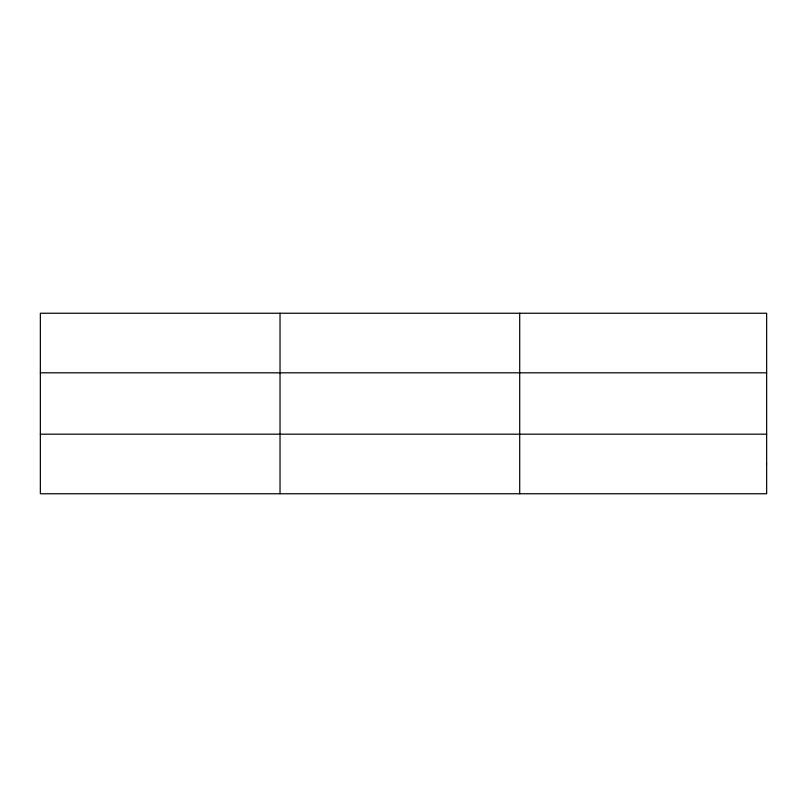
<?xml version="1.0" encoding="UTF-8"?>
<svg xmlns="http://www.w3.org/2000/svg" width="807" height="807" viewBox="0 0 807 807"><rect width="100%" height="100%" fill="white"/><g stroke="black" fill="none" stroke-linecap="round" stroke-linejoin="round"><path stroke-width="1.21" d="M280.029 313.247L280.029 493.753M519.708 313.247L519.708 493.753M40.35 372.814L766.65 372.814M40.35 434.186L766.65 434.186M766.65 463.964L766.65 493.753L40.35 493.753L40.35 313.247L766.65 313.247L766.65 463.964"/></g></svg>
